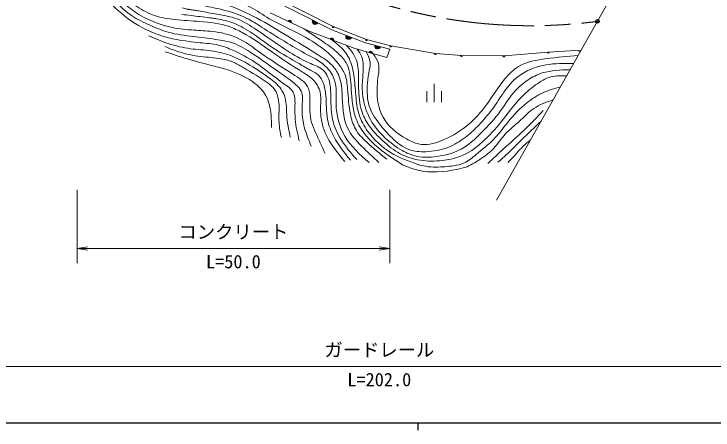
# Model space of a CAD drawing. Units: millimetres, scale not verified. Extents: x 40000 to 680000, y 20000 to 380000.
# Drawn here: x 212833 to 308323, y 204000 to 260851 of the extents above; entities that cross this region are included whole.
import ezdxf
from ezdxf.enums import TextEntityAlignment as Align

# ---------------------------------------------------------------- set-up
doc = ezdxf.new("R2010")
doc.units = ezdxf.units.MM
doc.header["$LTSCALE"] = 1000
doc.header["$PDMODE"] = 32
doc.header["$PDSIZE"] = 500
doc.linetypes.add('CHAIN', pattern=[18.5, 12, -1.5, 3.5, -1.5])
for name, color, linetype, lineweight in [('M-BGD', 7, 'Continuous', 13), ('M-BMK', 2, 'CHAIN', 13), ('M-BMK-SRVR', 3, 'Continuous', 13), ('M-STR-STR3', 7, 'Continuous', 13), ('M-TTL-BAND', 7, 'Continuous', 25)]:
    doc.layers.add(name, color=color, linetype=linetype, lineweight=lineweight)
doc.layers.add('M-OTRS', color=6, linetype='Continuous')
doc.styles.add('ＭＳ ゴシック', font='')
doc.styles.get('ＭＳ ゴシック').set_extended_font_data('MS Gothic')

# ---------------------------------------------------------------- blocks, each defined once
blk = doc.blocks.new('open_arrow')
at = {"color": 0, "linetype": 'Continuous', "lineweight": -2}
blk.add_lwpolyline([(7.5, 1.25), (0, 0), (7.5, -1.25)], dxfattribs=at)

msp = doc.modelspace()

# ---------------------------------------------------------------- linework, layer by layer
at = {"layer": 'M-BGD'}
for p, q in [((247433, 263715), (256452, 259137)), ((256248, 258680), (247176, 263285)), ((247846, 260996), (253150, 258484)), ((256452, 259137), (261008, 257371)), ((253150, 258484), (259375, 256113)), ((260854, 256895), (256248, 258680)), ((264176, 256030), (260854, 256895)), ((261008, 257371), (264301, 256514)), ((259375, 256113), (263757, 254885)), ((263757, 254885), (264176, 256030)), ((264301, 256514), (270418, 255450)), ((270418, 255450), (273974, 255192)), ((273974, 255192), (279761, 255128)), ((279761, 255128), (285839, 255647)), ((285839, 255647), (290294, 255883)), ((270215, 251291), (270216, 248791)), ((269215, 250291), (269216, 248791)), ((271216, 248791), (271215, 250291))]:
    msp.add_line(p, q, dxfattribs=at)
for centre, radius, start, end in [((250498, 259740), 250, 334.66173, 154.66173), ((250498, 259740), 200, 334.66173, 154.66173), ((250498, 259740), 150, 334.66173, 154.66173), ((250498, 259740), 100, 334.66173, 154.66173), ((250498, 259740), 50, 334.66173, 154.66173), ((253980, 259831), 400, 153.09135, 333.09135), ((253980, 259831), 400, 153.09135, 333.09135), ((253980, 259831), 350, 153.09135, 333.09135), ((253980, 259831), 300, 153.09135, 333.09135), ((253980, 259831), 250, 153.09135, 333.09135), ((253980, 259831), 200, 153.09135, 333.09135), ((253980, 259831), 150, 153.09135, 333.09135), ((253980, 259831), 100, 153.09135, 333.09135), ((253980, 259831), 50, 153.09135, 333.09135), ((256452, 259137), 150, 153.09135, 338.80769), ((258551, 257787), 400, 158.80769, 338.80769), ((258551, 257787), 400, 158.80769, 338.80769), ((258551, 257787), 350, 158.80769, 338.80769), ((258551, 257787), 300, 158.80769, 338.80769), ((258551, 257787), 250, 158.80769, 338.80769), ((258551, 257787), 200, 158.80769, 338.80769), ((258551, 257787), 150, 158.80769, 338.80769), ((258551, 257787), 100, 158.80769, 338.80769), ((256262, 257299), 250, 339.14276, 159.14276), ((256262, 257299), 200, 339.14276, 159.14276), ((256262, 257299), 150, 339.14276, 159.14276), ((256262, 257299), 100, 339.14276, 159.14276), ((256262, 257299), 50, 339.14276, 159.14276), ((258551, 257787), 50, 158.80769, 338.80769), ((261008, 257371), 150, 158.80769, 345.40663), ((262515, 256462), 400, 165.40663, 345.40663), ((262515, 256462), 400, 165.40663, 345.40663), ((262515, 256462), 350, 165.40663, 345.40663), ((262515, 256462), 300, 165.40663, 345.40663), ((262515, 256462), 250, 165.40663, 345.40663), ((262515, 256462), 200, 165.40663, 345.40663), ((262515, 256462), 150, 165.40663, 345.40663), ((262515, 256462), 100, 165.40663, 345.40663), ((262515, 256462), 50, 165.40663, 345.40663), ((264301, 256514), 150, 165.40663, 350.13877), ((261566, 255499), 250, 344.35212, 164.35212), ((261566, 255499), 200, 344.35212, 164.35212), ((261566, 255499), 150, 344.35212, 164.35212), ((261566, 255499), 100, 344.35212, 164.35212), ((261566, 255499), 50, 344.35212, 164.35212), ((270418, 255450), 150, 170.13877, 355.84826), ((273974, 255192), 150, 175.84826, 359.36775), ((279761, 255128), 150, 179.36775, 4.87242), ((285839, 255647), 150, 184.87242, 3.04347), ((290107, 255873), 150, 183.04347, 3.04347)]:
    msp.add_arc(centre, radius, start, end, dxfattribs=at)
for points, knots in [([(185120, 301160), (186457, 300363), (187794, 299567), (189079, 298693), (190511, 297717), (191879, 296646), (193249, 295582), (194874, 294320), (196503, 293070), (198093, 291765), (199030, 290996), (199953, 290209), (200949, 289520), (201536, 289113), (202150, 288741), (202777, 288398), (203722, 287881), (204699, 287429), (205632, 286890), (206358, 286472), (207056, 286001), (207685, 285447), (208106, 285077), (208496, 284669), (208840, 284228), (209452, 283447), (209922, 282564), (210412, 281695), (210852, 280916), (211307, 280148), (211856, 279449), (212566, 278546), (213431, 277759), (214391, 277108), (214986, 276705), (215617, 276355), (216283, 276114), (217439, 275697), (218699, 275609), (219940, 275505), (221034, 275413), (222113, 275307), (223180, 275088), (224108, 274898), (225027, 274622), (225875, 274191), (226635, 273804), (227337, 273292), (227928, 272683), (228598, 271993), (229125, 271177), (229660, 270374), (230261, 269472), (230872, 268586), (231553, 267744), (232064, 267113), (232615, 266506), (233254, 266012), (233821, 265573), (234459, 265223), (235114, 264922), (236814, 264139), (238634, 263681), (240471, 263318), (241358, 263143), (242249, 262990), (243102, 262709), (243917, 262441), (244698, 262055), (245444, 261619), (246325, 261104), (247160, 260517), (248042, 260015), (248996, 259473), (250006, 259029), (250993, 258540), (252159, 257964), (253292, 257325), (254362, 256584), (254995, 256146), (255605, 255672), (256158, 255141), (256551, 254764), (256915, 254358), (257249, 253922), (257555, 253523), (257835, 253099), (258019, 252639), (258273, 252007), (258346, 251309), (258404, 250618), (258504, 249448), (258563, 248301), (258790, 247154), (258927, 246463), (259125, 245773), (259464, 245165), (259842, 244487), (260397, 243911), (260972, 243369), (261869, 242523), (262816, 241759), (263763, 240996)], [0, 0, 0, 0, 1, 1, 1, 2, 2, 2, 3, 3, 3, 4, 4, 4, 5, 5, 5, 6, 6, 6, 7, 7, 7, 8, 8, 8, 9, 9, 9, 10, 10, 10, 11, 11, 11, 12, 12, 12, 13, 13, 13, 14, 14, 14, 15, 15, 15, 16, 16, 16, 17, 17, 17, 18, 18, 18, 19, 19, 19, 20, 20, 20, 21, 21, 21, 22, 22, 22, 23, 23, 23, 24, 24, 24, 25, 25, 25, 26, 26, 26, 27, 27, 27, 28, 28, 28, 29, 29, 29, 30, 30, 30, 31, 31, 31, 32, 32, 32, 33, 33, 33, 34, 34, 34, 34]), ([(215891, 270656), (217031, 270511), (218172, 270365), (219298, 270204), (220198, 270076), (221089, 269939), (222014, 269805), (222644, 269714), (223291, 269624), (223824, 269327), (224430, 268988), (224890, 268381), (225262, 267756), (225740, 266953), (226072, 266122), (226487, 265307), (226910, 264477), (227419, 263664), (228084, 263018), (228537, 262578), (229062, 262216), (229602, 261874), (230389, 261375), (231205, 260920), (232077, 260623), (232947, 260327), (233872, 260188), (234793, 260091), (235939, 259970), (237078, 259914), (238227, 259825), (239585, 259720), (240958, 259568), (242236, 259121), (242849, 258906), (243441, 258623), (244016, 258312), (245411, 257556), (246703, 256632), (247996, 255723), (249382, 254749), (250768, 253792), (252236, 252909), (252739, 252606), (253251, 252312), (253660, 251906), (253899, 251668), (254103, 251392), (254275, 251097), (254447, 250801), (254587, 250485), (254664, 250158), (254778, 249668), (254747, 249151), (254728, 248637), (254700, 247862), (254698, 247094), (254826, 246340), (254922, 245775), (255090, 245218), (255312, 244689), (255936, 243200), (256983, 241938), (258030, 240677)], [0, 0, 0, 0, 1, 1, 1, 2, 2, 2, 3, 3, 3, 4, 4, 4, 5, 5, 5, 6, 6, 6, 7, 7, 7, 8, 8, 8, 9, 9, 9, 10, 10, 10, 11, 11, 11, 12, 12, 12, 13, 13, 13, 14, 14, 14, 15, 15, 15, 16, 16, 16, 17, 17, 17, 18, 18, 18, 19, 19, 19, 20, 20, 20, 21, 21, 21, 21]), ([(255322, 241808), (254893, 242753), (254463, 243697), (254034, 244654), (253831, 245107), (253627, 245563), (253495, 246031), (253212, 247030), (253250, 248085), (253255, 249176), (253257, 249698), (253252, 250227), (253075, 250674), (252774, 251432), (251979, 251951), (251218, 252440), (249566, 253502), (248071, 254427), (246575, 255495), (245530, 256241), (244485, 257056), (243310, 257591), (242251, 258073), (241087, 258327), (239925, 258459), (239096, 258553), (238268, 258585), (237439, 258639), (236446, 258703), (235451, 258798), (234474, 258998), (232976, 259303), (231521, 259852), (230191, 260614), (229381, 261078), (228617, 261621), (227944, 262261), (227280, 262892), (226704, 263617), (226207, 264388), (225645, 265257), (225184, 266185), (224529, 266993), (224093, 267530), (223572, 268014), (222971, 268341), (222213, 268753), (221329, 268915), (220455, 268999), (219489, 269092), (218534, 269091), (217580, 269089)], [0, 0, 0, 0, 1, 1, 1, 2, 2, 2, 3, 3, 3, 4, 4, 4, 5, 5, 5, 6, 6, 6, 7, 7, 7, 8, 8, 8, 9, 9, 9, 10, 10, 10, 11, 11, 11, 12, 12, 12, 13, 13, 13, 14, 14, 14, 15, 15, 15, 16, 16, 16, 17, 17, 17, 17]), ([(218808, 267981), (219668, 267901), (220527, 267821), (221384, 267622), (222012, 267475), (222639, 267264), (223151, 266903), (223772, 266465), (224226, 265806), (224679, 265166), (225327, 264251), (225974, 263374), (226716, 262561), (227402, 261809), (228170, 261111), (229023, 260554), (229766, 260069), (230574, 259691), (231389, 259327), (232203, 258962), (233024, 258612), (233875, 258368), (235001, 258046), (236181, 257911), (237349, 257770), (238350, 257649), (239343, 257524), (240345, 257381), (241188, 257260), (242037, 257126), (242831, 256842), (243734, 256519), (244566, 256002), (245377, 255465), (246696, 254590), (247961, 253660), (249241, 252770), (249978, 252257), (250720, 251756), (251397, 251123), (251658, 250879), (251909, 250616), (252057, 250314), (252341, 249732), (252239, 249007), (252207, 248307), (252157, 247239), (252271, 246231), (252536, 245252), (252763, 244419), (253099, 243608), (253435, 242796)], [0, 0, 0, 0, 1, 1, 1, 2, 2, 2, 3, 3, 3, 4, 4, 4, 5, 5, 5, 6, 6, 6, 7, 7, 7, 8, 8, 8, 9, 9, 9, 10, 10, 10, 11, 11, 11, 12, 12, 12, 13, 13, 13, 14, 14, 14, 15, 15, 15, 16, 16, 16, 17, 17, 17, 17]), ([(219619, 267172), (220406, 266945), (221193, 266718), (221897, 266326), (222405, 266043), (222869, 265674), (223299, 265274), (223983, 264638), (224578, 263923), (225198, 263230), (225684, 262686), (226186, 262155), (226717, 261653), (227806, 260623), (229020, 259712), (230339, 258996), (231141, 258560), (231983, 258196), (232851, 257916), (233577, 257681), (234321, 257504), (235071, 257361), (236123, 257159), (237184, 257022), (238254, 256923), (239088, 256846), (239928, 256792), (240737, 256602), (241418, 256443), (242077, 256188), (242723, 255902), (243786, 255430), (244813, 254871), (245761, 254237), (247104, 253339), (248290, 252290), (249704, 251317), (250205, 250973), (250734, 250637), (250990, 250149), (251220, 249709), (251227, 249143), (251223, 248601), (251219, 247852), (251194, 247146), (251253, 246440), (251333, 245468), (251571, 244493), (251808, 243519)], [0, 0, 0, 0, 1, 1, 1, 2, 2, 2, 3, 3, 3, 4, 4, 4, 5, 5, 5, 6, 6, 6, 7, 7, 7, 8, 8, 8, 9, 9, 9, 10, 10, 10, 11, 11, 11, 12, 12, 12, 13, 13, 13, 14, 14, 14, 15, 15, 15, 16, 16, 16, 16]), ([(234331, 264080), (235050, 263812), (235769, 263544), (236509, 263347), (236667, 263305), (236826, 263267), (236985, 263229), (237145, 263191), (237304, 263155), (237464, 263119), (237612, 263086), (237760, 263054), (237908, 263023), (238056, 262991), (238204, 262960), (238352, 262929), (238500, 262899), (238648, 262868), (238797, 262838), (239833, 262625), (240873, 262410), (241881, 262096), (243302, 261654), (244660, 261017), (245977, 260312), (247426, 259537), (248824, 258679), (250219, 257826), (251582, 256992), (252943, 256162), (254314, 255311), (255035, 254864), (255759, 254410), (256333, 253790), (256668, 253428), (256952, 253009), (257152, 252562), (257496, 251794), (257593, 250942), (257650, 250076), (257757, 248428), (257718, 246730), (258382, 245308), (258818, 244373), (259557, 243556), (260313, 242792), (261091, 242005), (261887, 241273), (262682, 240540)], [0, 0, 0, 0, 1, 1, 1, 2, 2, 2, 3, 3, 3, 4, 4, 4, 5, 5, 5, 6, 6, 6, 7, 7, 7, 8, 8, 8, 9, 9, 9, 10, 10, 10, 11, 11, 11, 12, 12, 12, 13, 13, 13, 14, 14, 14, 15, 15, 15, 16, 16, 16, 16]), ([(236021, 262644), (236251, 262577), (236482, 262510), (236714, 262449), (236796, 262428), (236877, 262408), (236958, 262388), (237039, 262367), (237121, 262346), (237202, 262326), (237333, 262294), (237465, 262265), (237596, 262236), (237728, 262207), (237859, 262177), (237991, 262149), (238123, 262120), (238255, 262092), (238387, 262064), (239327, 261865), (240268, 261680), (241204, 261451), (242388, 261160), (243565, 260799), (244650, 260254), (245347, 259904), (246007, 259478), (246666, 259057), (248724, 257740), (250776, 256461), (252946, 255290), (253894, 254778), (254864, 254286), (255604, 253508), (256061, 253028), (256430, 252437), (256626, 251815), (256948, 250792), (256803, 249681), (256831, 248573), (256872, 247004), (257261, 245442), (258029, 244133), (258845, 242745), (260087, 241643), (261330, 240541)], [0, 0, 0, 0, 1, 1, 1, 2, 2, 2, 3, 3, 3, 4, 4, 4, 5, 5, 5, 6, 6, 6, 7, 7, 7, 8, 8, 8, 9, 9, 9, 10, 10, 10, 11, 11, 11, 12, 12, 12, 13, 13, 13, 14, 14, 14, 15, 15, 15, 15]), ([(235865, 261679), (236052, 261616), (236240, 261554), (236433, 261521), (236465, 261515), (236496, 261511), (236528, 261506), (236559, 261501), (236590, 261496), (236622, 261491), (236635, 261489), (236648, 261487), (236661, 261485), (236674, 261483), (236687, 261481), (236700, 261479), (236713, 261478), (236726, 261476), (236740, 261474), (236936, 261444), (237132, 261415), (237328, 261384), (237430, 261368), (237533, 261351), (237635, 261335), (237737, 261318), (237840, 261301), (237942, 261284), (238044, 261267), (238146, 261249), (238248, 261232), (239015, 261100), (239776, 260956), (240546, 260821), (241485, 260657), (242438, 260508), (243321, 260178), (244264, 259825), (245129, 259266), (245976, 258690), (247507, 257650), (248981, 256559), (250521, 255594), (251428, 255026), (252357, 254502), (253377, 254066), (254046, 253780), (254755, 253532), (255227, 253021), (255503, 252722), (255699, 252333), (255831, 251935), (256096, 251130), (256101, 250285), (256112, 249441), (256127, 248382), (256153, 247323), (256394, 246304), (256609, 245400), (256993, 244527), (257481, 243730), (258096, 242725), (258874, 241840), (259653, 240955)], [0, 0, 0, 0, 1, 1, 1, 2, 2, 2, 3, 3, 3, 4, 4, 4, 5, 5, 5, 6, 6, 6, 7, 7, 7, 8, 8, 8, 9, 9, 9, 10, 10, 10, 11, 11, 11, 12, 12, 12, 13, 13, 13, 14, 14, 14, 15, 15, 15, 16, 16, 16, 17, 17, 17, 18, 18, 18, 19, 19, 19, 20, 20, 20, 21, 21, 21, 21]), ([(235762, 260797), (236181, 260742), (236600, 260687), (237020, 260637), (237440, 260587), (237861, 260541), (238281, 260492), (238701, 260444), (239121, 260393), (239540, 260339), (239649, 260325), (239757, 260310), (239865, 260296), (239973, 260281), (240081, 260265), (240189, 260249), (240297, 260233), (240405, 260217), (240513, 260199), (241318, 260069), (242120, 259874), (242879, 259575), (243760, 259227), (244581, 258736), (245372, 258208), (246409, 257516), (247393, 256759), (248429, 256076), (249514, 255362), (250656, 254728), (251768, 254066), (252297, 253751), (252820, 253429), (253377, 253141), (253746, 252951), (254129, 252775), (254423, 252498), (254716, 252220), (254919, 251841), (255066, 251452), (255279, 250892), (255376, 250310), (255429, 249723), (255527, 248623), (255466, 247505), (255670, 246425), (255824, 245614), (256127, 244825), (256515, 244092), (257134, 242925), (257971, 241900), (258808, 240875)], [0, 0, 0, 0, 1, 1, 1, 2, 2, 2, 3, 3, 3, 4, 4, 4, 5, 5, 5, 6, 6, 6, 7, 7, 7, 8, 8, 8, 9, 9, 9, 10, 10, 10, 11, 11, 11, 12, 12, 12, 13, 13, 13, 14, 14, 14, 15, 15, 15, 16, 16, 16, 17, 17, 17, 17]), ([(252267, 258903), (253247, 258264), (254227, 257625), (255186, 256962), (255854, 256501), (256511, 256028), (257117, 255474), (257536, 255092), (257930, 254670), (258203, 254187), (258647, 253405), (258773, 252461), (258847, 251533), (258954, 250187), (258950, 248872), (259250, 247591), (259427, 246838), (259709, 246097), (260095, 245420), (260625, 244490), (261351, 243682), (262146, 242967), (263307, 241923), (264617, 241077), (265927, 240232)], [0, 0, 0, 0, 1, 1, 1, 2, 2, 2, 3, 3, 3, 4, 4, 4, 5, 5, 5, 6, 6, 6, 7, 7, 7, 8, 8, 8, 8]), ([(231244, 257857), (232121, 257481), (232998, 257106), (233902, 256806), (234889, 256478), (235909, 256240), (236940, 256105), (237882, 255982), (238832, 255945), (239773, 255814), (240637, 255693), (241493, 255494), (242314, 255201), (243136, 254907), (243923, 254520), (244680, 254091), (245714, 253507), (246693, 252846), (247660, 252135), (248265, 251689), (248866, 251224), (249295, 250616), (249562, 250239), (249763, 249807), (249880, 249360), (250073, 248623), (250037, 247846), (250085, 247082), (250149, 246044), (250365, 245030), (250581, 244015)], [0, 0, 0, 0, 1, 1, 1, 2, 2, 2, 3, 3, 3, 4, 4, 4, 5, 5, 5, 6, 6, 6, 7, 7, 7, 8, 8, 8, 9, 9, 9, 10, 10, 10, 10]), ([(256311, 257280), (256884, 256834), (257457, 256387), (257921, 255836), (258190, 255518), (258422, 255165), (258605, 254791), (258960, 254066), (259131, 253260), (259249, 252458), (259384, 251547), (259452, 250640), (259531, 249723), (259609, 248826), (259698, 247918), (259974, 247069), (260230, 246279), (260647, 245541), (261141, 244857), (261987, 243684), (263057, 242674), (264273, 241928), (265434, 241216), (266726, 240744), (268019, 240273)], [0, 0, 0, 0, 1, 1, 1, 2, 2, 2, 3, 3, 3, 4, 4, 4, 5, 5, 5, 6, 6, 6, 7, 7, 7, 8, 8, 8, 8]), ([(233447, 256389), (234073, 256139), (234699, 255889), (235340, 255683), (236309, 255373), (237313, 255166), (238323, 255042), (239264, 254927), (240210, 254885), (241146, 254722), (241752, 254616), (242354, 254460), (242911, 254209), (243368, 254002), (243794, 253731), (244226, 253471), (245351, 252793), (246508, 252190), (247562, 251387), (247884, 251141), (248197, 250877), (248428, 250553), (248731, 250129), (248893, 249603), (248974, 249077), (249130, 248058), (248978, 247039), (249038, 246030), (249080, 245342), (249220, 244660), (249359, 243977)], [0, 0, 0, 0, 1, 1, 1, 2, 2, 2, 3, 3, 3, 4, 4, 4, 5, 5, 5, 6, 6, 6, 7, 7, 7, 8, 8, 8, 9, 9, 9, 10, 10, 10, 10]), ([(258267, 256535), (258628, 256137), (258989, 255740), (259262, 255283), (259404, 255046), (259522, 254793), (259611, 254531), (259744, 254141), (259813, 253732), (259853, 253322), (259925, 252589), (259905, 251856), (259908, 251119), (259911, 250061), (259963, 248996), (260230, 247975), (260429, 247217), (260747, 246483), (261171, 245826), (261660, 245068), (262290, 244412), (262945, 243784), (263653, 243104), (264391, 242455), (265229, 241957), (266176, 241394), (267252, 241023), (268346, 240856), (269332, 240705), (270333, 240721), (271328, 240829), (272155, 240919), (272978, 241073), (273747, 241367), (274880, 241800), (275894, 242537), (276809, 243356), (277757, 244204), (278598, 245139), (279388, 246124), (280259, 247207), (281068, 248349), (282021, 249348), (282649, 250007), (283339, 250603), (284090, 251149), (284739, 251620), (285433, 252055), (286186, 252251), (286867, 252428), (287595, 252410), (288324, 252392)], [0, 0, 0, 0, 1, 1, 1, 2, 2, 2, 3, 3, 3, 4, 4, 4, 5, 5, 5, 6, 6, 6, 7, 7, 7, 8, 8, 8, 9, 9, 9, 10, 10, 10, 11, 11, 11, 12, 12, 12, 13, 13, 13, 14, 14, 14, 15, 15, 15, 16, 16, 16, 17, 17, 17, 17]), ([(259704, 256021), (259946, 255689), (260188, 255358), (260337, 254988), (260536, 254492), (260566, 253927), (260552, 253376), (260534, 252664), (260442, 251977), (260418, 251280), (260388, 250384), (260470, 249472), (260687, 248593), (260938, 247578), (261368, 246607), (261950, 245745), (262396, 245086), (262930, 244492), (263509, 243945), (264218, 243275), (264993, 242676), (265847, 242199), (266465, 241854), (267124, 241573), (267808, 241420), (268863, 241184), (269975, 241252), (271060, 241447), (272060, 241627), (273036, 241914), (273908, 242388), (274930, 242944), (275810, 243756), (276648, 244592), (277610, 245551), (278516, 246540), (279308, 247628), (279967, 248535), (280547, 249510), (281296, 250342), (281800, 250903), (282380, 251400), (283015, 251820), (283634, 252230), (284304, 252568), (285003, 252788), (286209, 253167), (287500, 253194), (288792, 253222)], [0, 0, 0, 0, 1, 1, 1, 2, 2, 2, 3, 3, 3, 4, 4, 4, 5, 5, 5, 6, 6, 6, 7, 7, 7, 8, 8, 8, 9, 9, 9, 10, 10, 10, 11, 11, 11, 12, 12, 12, 13, 13, 13, 14, 14, 14, 15, 15, 15, 16, 16, 16, 16]), ([(233494, 255696), (234502, 255352), (235511, 255008), (236531, 254703), (237757, 254337), (239000, 254027), (240241, 253711), (240937, 253533), (241632, 253354), (242315, 253127), (243557, 252713), (244759, 252141), (245790, 251316), (246340, 250877), (246841, 250366), (247193, 249769), (247672, 248954), (247872, 247980), (247952, 247023), (248000, 246454), (248006, 245892), (248011, 245329)], [0, 0, 0, 0, 1, 1, 1, 2, 2, 2, 3, 3, 3, 4, 4, 4, 5, 5, 5, 6, 6, 6, 7, 7, 7, 7]), ([(260928, 255678), (261153, 255287), (261379, 254897), (261452, 254478), (261526, 254056), (261446, 253605), (261368, 253163), (261265, 252577), (261164, 252008), (261117, 251430), (261070, 250857), (261076, 250276), (261117, 249696), (261148, 249260), (261199, 248825), (261313, 248409), (261568, 247477), (262139, 246642), (262740, 245865), (263278, 245168), (263839, 244517), (264474, 243907), (265148, 243260), (265905, 242658), (266767, 242342), (267494, 242075), (268296, 242010), (269088, 242034), (270129, 242066), (271153, 242250), (272108, 242622), (272960, 242954), (273758, 243434), (274485, 243993), (275073, 244445), (275615, 244948), (276135, 245475), (276761, 246111), (277354, 246782), (277896, 247489), (278409, 248157), (278876, 248856), (279350, 249558), (279899, 250371), (280457, 251186), (281168, 251852), (281695, 252346), (282305, 252758), (282957, 253082), (283751, 253477), (284606, 253743), (285474, 253894), (286722, 254111), (287998, 254093), (289273, 254074)], [0, 0, 0, 0, 1, 1, 1, 2, 2, 2, 3, 3, 3, 4, 4, 4, 5, 5, 5, 6, 6, 6, 7, 7, 7, 8, 8, 8, 9, 9, 9, 10, 10, 10, 11, 11, 11, 12, 12, 12, 13, 13, 13, 14, 14, 14, 15, 15, 15, 16, 16, 16, 17, 17, 17, 18, 18, 18, 18]), ([(261909, 255403), (262204, 254993), (262499, 254584), (262621, 254128), (262762, 253600), (262671, 253011), (262594, 252436), (262463, 251447), (262377, 250498), (262460, 249534), (262544, 248568), (262798, 247587), (263267, 246739), (263965, 245476), (265139, 244509), (266438, 243784), (267090, 243420), (267773, 243117), (268480, 243032), (269505, 242909), (270578, 243245), (271570, 243677), (272803, 244215), (273911, 244901), (274901, 245747), (275804, 246518), (276608, 247422), (277319, 248380), (278185, 249547), (278913, 250795), (279844, 251927), (280398, 252600), (281023, 253232), (281752, 253674), (282870, 254351), (284232, 254581), (285567, 254750), (287028, 254934), (288456, 255047), (289885, 255159)], [0, 0, 0, 0, 1, 1, 1, 2, 2, 2, 3, 3, 3, 4, 4, 4, 5, 5, 5, 6, 6, 6, 7, 7, 7, 8, 8, 8, 9, 9, 9, 10, 10, 10, 11, 11, 11, 12, 12, 12, 13, 13, 13, 13]), ([(272926, 240095), (273407, 240195), (273888, 240295), (274325, 240490), (274928, 240760), (275445, 241211), (275967, 241646), (276784, 242327), (277612, 242968), (278339, 243714), (279061, 244457), (279683, 245305), (280345, 246117), (281110, 247055), (281929, 247945), (282869, 248702), (283541, 249244), (284275, 249718), (285059, 250071), (285831, 250420), (286651, 250651), (287472, 250882)], [0, 0, 0, 0, 1, 1, 1, 2, 2, 2, 3, 3, 3, 4, 4, 4, 5, 5, 5, 6, 6, 6, 7, 7, 7, 7]), ([(274736, 239952), (275406, 240325), (276076, 240698), (276715, 241126), (277312, 241526), (277883, 241973), (278369, 242498), (278937, 243111), (279389, 243831), (279950, 244445), (280538, 245087), (281245, 245613), (281896, 246209), (282543, 246800), (283135, 247459), (283842, 247942), (284625, 248477), (285550, 248796), (286475, 249115)], [0, 0, 0, 0, 1, 1, 1, 2, 2, 2, 3, 3, 3, 4, 4, 4, 5, 5, 5, 6, 6, 6, 6]), ([(277562, 240414), (278284, 241099), (279006, 241785), (279743, 242455), (280665, 243295), (281609, 244111), (282511, 244973), (283416, 245837), (284278, 246747), (285139, 247658)], [0, 0, 0, 0, 1, 1, 1, 2, 2, 2, 3, 3, 3, 3]), ([(278947, 240582), (279397, 240984), (279847, 241385), (280285, 241799), (280926, 242404), (281543, 243034), (282170, 243654), (283046, 244520), (283941, 245365), (284836, 246210)], [0, 0, 0, 0, 1, 1, 1, 2, 2, 2, 3, 3, 3, 3]), ([(280285, 240552), (280596, 240850), (280907, 241147), (281198, 241464), (281518, 241814), (281813, 242187), (282140, 242529), (282529, 242936), (282963, 243298), (283397, 243660)], [0, 0, 0, 0, 1, 1, 1, 2, 2, 2, 3, 3, 3, 3]), ([(265927, 240232), (266616, 239957), (267305, 239683), (268019, 239508), (269728, 239092), (271577, 239252), (273317, 239619), (273796, 239719), (274266, 239836), (274736, 239952)], [0, 0, 0, 0, 1, 1, 1, 2, 2, 2, 3, 3, 3, 3]), ([(268019, 240273), (268364, 240183), (268709, 240093), (269059, 240034), (269524, 239956), (270000, 239932), (270473, 239934), (271294, 239937), (272110, 240016), (272926, 240095)], [0, 0, 0, 0, 1, 1, 1, 2, 2, 2, 3, 3, 3, 3])]:
    msp.add_open_spline(points, degree=3, knots=knots, dxfattribs=at)
at = {"layer": 'M-BMK'}
msp.add_arc((283418, 329246), 70000, 245.40585, 277.4775, dxfattribs=at)
at = {"layer": 'M-BMK-SRVR'}
msp.add_line((308271, 287744), (278731, 235392), dxfattribs=at)
at = {"layer": 'M-OTRS'}
msp.add_point((292536, 259842), dxfattribs=at)
at = {"layer": 'M-STR-STR3'}
for p, q in [((221445, 236805), (221446, 226805)), ((264178, 236811), (264180, 226811)), ((221446, 228805), (264179, 228811)), ((161488, 212675), (364001, 212703))]:
    msp.add_line(p, q, dxfattribs=at)
at = {"layer": 'M-TTL-BAND'}
for p, q in [((40000, 205000), (579000, 205000)), ((268000, 205000), (268000, 204000))]:
    msp.add_line(p, q, dxfattribs=at)

# ---------------------------------------------------------------- block references
at = {"layer": 'M-STR-STR3', "xscale": 193, "yscale": 193}
msp.add_blockref('open_arrow', (221446, 228805), dxfattribs=at)
at = {"layer": 'M-STR-STR3', "xscale": 193, "yscale": 193, "rotation": 180}
msp.add_blockref('open_arrow', (264179, 228811), dxfattribs=at)

# ---------------------------------------------------------------- texts
at = {"layer": 'M-STR-STR3', "style": 'ＭＳ ゴシック'}
for s, p in [('コンクリート', (235312, 229604)), ('L=50.0', (239063, 225545)), ('ガードレール', (255244, 213484)), ('L=202.0', (258370, 209426))]:
    msp.add_text(s, height=1833, rotation=0.008, dxfattribs=at).set_placement(p, align=Align.BOTTOM_LEFT)

doc.saveas('drawing.dxf')
